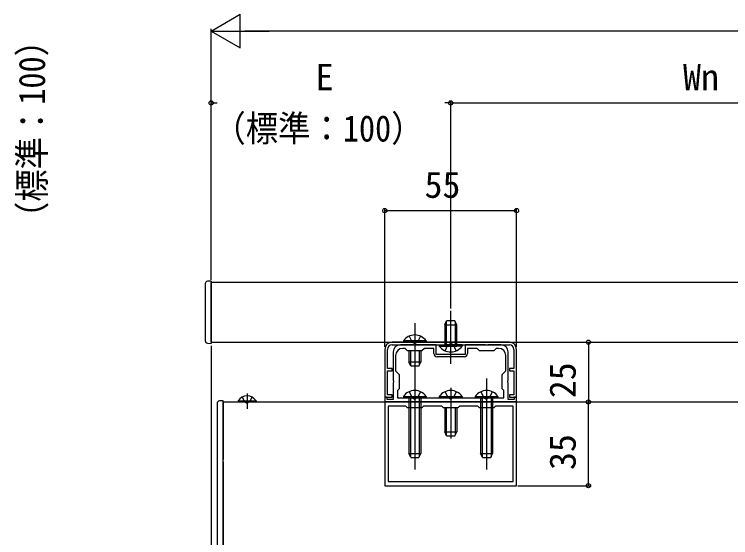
# Model space of a CAD drawing. Units: millimetres, scale not verified. Extents: x -875 to 875, y -1310 to 1300.
# Drawn here: x -114.7 to 184.4, y 48.3 to 267 of the extents above; entities that cross this region are included whole.
import ezdxf
from ezdxf.enums import TextEntityAlignment as Align

# ---------------------------------------------------------------- set-up
doc = ezdxf.new("R2010")
doc.units = ezdxf.units.MM
doc.header["$LTSCALE"] = 4
for name, color, linetype in [('0-3_YKK_11', 7, 'Continuous'), ('0-4_YKK_12', 2, 'Continuous'), ('0-5_YKK_13', 4, 'Continuous'), ('0-7_YKK_D', 6, 'Continuous')]:
    doc.layers.add(name, color=color, linetype=linetype)
doc.styles.add('ＭＳ ゴシック', font='')
doc.styles.get('ＭＳ ゴシック').set_extended_font_data('MS Gothic')

msp = doc.modelspace()

# ---------------------------------------------------------------- linework, layer by layer
at = {"layer": '0-3_YKK_11'}
for p, q in [((92, 130), (43, 130)), ((43, 128.9), (92, 128.9)), ((73.2, 123.9), (61.8, 123.9))]:
    msp.add_line(p, q, dxfattribs=at)
for points in [[(88.5, 128.9), (82.958, 128.9), (82.775, 128.78), (82.225, 128.78), (82.042, 128.9), (73.5, 128.9), (73.5, 124.9), (61.5, 124.9), (61.5, 128.9), (52.958, 128.9), (52.775, 128.78), (52.225, 128.78), (52.042, 128.9), (46.5, 128.9)], [(40, 127), (40, 107), (43, 107), (43, 108), (41.1, 108), (41.1, 118.001), (43, 118.001), (43, 119.001), (41.1, 119.001), (41.1, 127)], [(40, 105), (95, 105), (95, 107), (94, 107), (94, 106), (91.5, 106), (91.5, 113.042), (91.38, 113.225), (91.38, 113.775), (91.5, 113.958), (91.5, 125.9)], [(43.5, 125.9), (43.5, 113.958), (43.62, 113.775), (43.62, 113.225), (43.5, 113.042), (43.5, 106), (41, 106), (41, 107), (40, 107), (40, 105)], [(60.5, 125.2), (60.5, 127.4), (56.5, 127.4), (55.5, 126.4), (49.5, 126.4), (48.5, 127.4), (47.5, 127.4)], [(87.5, 127.4), (86.5, 127.4), (85.5, 126.4), (79.5, 126.4), (78.5, 127.4), (74.5, 127.4), (74.5, 125.2)], [(93.9, 127), (93.9, 119.001), (92, 119.001), (92, 118.001), (93.9, 118.001), (93.9, 108), (92, 108), (92, 107), (95, 107), (95, 127)], [(44.5, 124.4), (44.5, 118), (46, 116.5), (46, 110.5), (45.3, 109.8), (45.3, 106.8)], [(45.3, 106.8), (89.7, 106.8), (89.7, 109.8), (89, 110.5), (89, 116.5), (90.5, 118), (90.5, 124.4)]]:
    msp.add_lwpolyline(points, dxfattribs=at)
for points in [[(40, 70), (95, 70), (95, 105), (40, 105)], [(41.4, 71.8), (93.6, 71.8), (93.6, 103.2), (86.2, 103.2), (85.5, 102.5), (79.5, 102.5), (78.8, 103.2), (71.2, 103.2), (70.5, 102.5), (64.5, 102.5), (63.8, 103.2), (56.2, 103.2), (55.5, 102.5), (49.5, 102.5), (48.8, 103.2), (41.4, 103.2)]]:
    msp.add_lwpolyline(points, close=True, dxfattribs=at)
for centre, radius, start, end in [((43, 127), 3, 90.00001, 179.99999), ((43, 127), 1.9, 90.00037, 180.00035), ((46.5, 125.9), 3, 90.00001, 179.99999), ((88.5, 125.9), 3, 0.00001, 89.99999), ((92, 127), 3, 359.99999, 89.99997), ((92, 127), 1.9, 0.00037, 90.00035), ((47.5, 124.4), 3, 90.00001, 179.99999), ((87.5, 124.4), 3, 0.00001, 89.99999), ((61.8, 125.2), 1.3, 180.00001, 269.99999), ((73.2, 125.2), 1.3, 270.00001, 359.99999)]:
    msp.add_arc(centre, radius, start, end, dxfattribs=at)
at = {"layer": '0-4_YKK_12'}
for p, q in [((-32.5, 155), (827.5, 155)), ((-32.5, 130), (-32.5, 155)), ((-32.5, 130), (827.5, 130)), ((-27.5, 105), (822.5, 105)), ((-27.5, 5), (-27.5, 105))]:
    msp.add_line(p, q, dxfattribs=at)
at = {"layer": '0-5_YKK_13'}
for p, q in [((-35, 154.421), (-35, 130.581)), ((-32.5, 155.501), (-34.052, 155.419)), ((-32.5, 155.501), (-32.5, 154.502)), ((-32.5, 154.502), (-32.5, 130.499)), ((67.501, 140.187), (67.501, 143.075)), ((52.5, 138), (52.5, 115)), ((65.001, 137.2), (65.801, 138.9)), ((65.655, 138.59), (65.655, 128.9)), ((69.201, 138.9), (65.801, 138.9)), ((67.501, 120.9), (67.501, 140.187)), ((70.001, 137.2), (69.201, 138.9)), ((69.346, 138.59), (69.346, 128.9)), ((65.001, 137.2), (65.001, 128.9)), ((65.001, 137.2), (70.001, 137.2)), ((-34.052, 129.582), (-32.5, 129.501)), ((-32.5, 130.499), (-32.5, 129.501)), ((57.25, 130), (47.75, 130)), ((57.25, 130.509), (57.25, 130)), ((62.751, 128.9), (62.751, 128.391)), ((72.251, 128.9), (65.001, 128.9)), ((72.251, 128.9), (72.251, 128.391)), ((50, 126.4), (50, 121.7)), ((50.654, 126.4), (50.654, 120.31)), ((54.346, 126.4), (54.346, 120.31)), ((62.751, 128.391), (70.001, 128.391)), ((72.251, 128.391), (65.001, 128.391)), ((50.8, 120), (50, 121.7)), ((54.2, 120), (50.8, 120)), ((54.2, 120), (55, 121.7)), ((52.5, 114.8), (52.5, 76.8)), ((82.5, 114.8), (82.5, 76.8)), ((67.5, 110.961), (67.5, 89.8)), ((-17.5, 108.515), (-17.5, 102.158)), ((-27.5, 105.001), (-27.5, 80.999)), ((-21.25, 105.509), (-21.25, 105)), ((-21.25, 105), (-13.75, 105)), ((47.75, 107.309), (47.75, 106.8)), ((47.75, 106.8), (57.25, 106.8)), ((50.654, 106.8), (50.654, 82.11)), ((54.346, 106.8), (54.346, 82.11)), ((55, 106.8), (55, 83.5)), ((62.75, 107.309), (62.75, 106.8)), ((62.75, 106.8), (72.25, 106.8)), ((77.75, 107.309), (77.75, 106.8)), ((77.75, 106.8), (87.25, 106.8)), ((80.654, 106.8), (80.654, 82.11)), ((84.346, 106.8), (84.346, 82.11)), ((85, 106.8), (85, 83.5)), ((-30, 104.42), (-30, 5.58)), ((65.654, 102.5), (65.654, 91.11)), ((69.346, 102.5), (69.346, 91.11)), ((70, 102.5), (70, 92.5)), ((65.8, 90.8), (65, 92.5)), ((65.8, 90.8), (69.2, 90.8)), ((69.2, 90.8), (70, 92.5)), ((50.8, 81.8), (50, 83.5)), ((50.8, 81.8), (54.2, 81.8)), ((54.2, 81.8), (55, 83.5)), ((80.8, 81.8), (80, 83.5)), ((80.8, 81.8), (84.2, 81.8)), ((84.2, 81.8), (85, 83.5)), ((-27.5, 80.001), (-27.5, 4.999))]:
    msp.add_line(p, q, dxfattribs=at)
for points in [[(62.751, 128.9), (70.001, 128.9), (70.001, 137.2)], [(50.15, 132.5), (51.355, 130.03), (52.5, 129.421)], [(54.85, 132.5), (53.645, 130.03), (52.5, 129.421)], [(57.25, 130.509), (47.75, 130.509), (47.75, 130)], [(65.151, 126.4), (66.356, 128.87), (67.501, 129.479)], [(69.851, 126.4), (68.646, 128.87), (67.501, 129.479)], [(55, 126.4), (55, 121.7), (50, 121.7)], [(50.15, 109.3), (51.355, 106.83), (52.5, 106.221)], [(54.85, 109.3), (53.645, 106.83), (52.5, 106.221)], [(65.15, 109.3), (66.355, 106.83), (67.5, 106.221)], [(69.85, 109.3), (68.645, 106.83), (67.5, 106.221)], [(80.15, 109.3), (81.355, 106.83), (82.5, 106.221)], [(84.85, 109.3), (83.645, 106.83), (82.5, 106.221)], [(-27.5, 105.001), (-27.5, 105.5), (-29.052, 105.419)], [(-21.25, 105.509), (-13.75, 105.509), (-13.75, 105)], [(-19.55, 107.009), (-18.645, 105.154), (-17.5, 104.545)], [(-15.45, 107.009), (-16.355, 105.154), (-17.5, 104.545)], [(47.75, 107.309), (57.25, 107.309), (57.25, 106.8)], [(50, 106.8), (50, 83.5), (55, 83.5)], [(62.75, 107.309), (72.25, 107.309), (72.25, 106.8)], [(77.75, 107.309), (87.25, 107.309), (87.25, 106.8)], [(80, 106.8), (80, 83.5), (85, 83.5)], [(65, 102.5), (65, 92.5), (70, 92.5)]]:
    msp.add_lwpolyline(points, dxfattribs=at)
for centre, radius, start, end in [((-34, 154.421), 1, 93, 180), ((52.5, 127.226), 5.774, 34.65097, 145.34903), ((-34, 130.581), 1, 180, 267), ((67.501, 131.674), 5.774, 214.65097, 325.34903), ((52.5, 104.026), 5.774, 34.65097, 145.34903), ((67.5, 104.026), 5.774, 34.65097, 145.34903), ((82.5, 104.026), 5.774, 34.65097, 145.34903), ((-29, 104.42), 1, 93, 180), ((-17.5, 102.973), 4.527, 34.06671, 145.93329)]:
    msp.add_arc(centre, radius, start, end, dxfattribs=at)
at = {"layer": '0-7_YKK_D'}
for p, q in [((-32.5, 260), (-20.376, 267)), ((-20.376, 253), (-20.376, 267)), ((-32.5, 156.001), (-32.5, 261)), ((-32.5, 260), (-20.376, 253)), ((-32.5, 260), (-8.251, 260)), ((813.5, 260), (-18.5, 260)), ((-32.5, 156.001), (-32.5, 231)), ((67.501, 144.075), (67.501, 231)), ((67.501, 144.075), (67.501, 231)), ((-32.5, 230), (-30.024, 230)), ((67.501, 230), (65.024, 230)), ((67.501, 230), (287.5, 230)), ((40, 128), (40, 186)), ((95, 128), (95, 186)), ((40, 185), (95, 185)), ((93, 130), (126, 130)), ((125, 130), (125, 105)), ((-32.5, 128.501), (-32.5, -164.421)), ((95.7, 105), (126, 105)), ((95.7, 105), (126, 105)), ((125, 70), (125, 105)), ((95.5, 70), (126, 70))]:
    msp.add_line(p, q, dxfattribs=at)
for centre in [(-32.5, 230), (67.501, 230), (67.501, 230), (40, 185), (95, 185), (125, 130), (125, 105), (125, 105), (125, 70)]:
    msp.add_circle(centre, 0.875, dxfattribs=at)

# ---------------------------------------------------------------- texts
at = {"layer": '0-7_YKK_D', "style": 'ＭＳ ゴシック', "width": 0.9}
msp.add_text('（標準：100）', height=11, rotation=90, dxfattribs=at).set_placement((-98.528, 175.207), align=Align.BOTTOM_LEFT)
at = {"layer": '0-7_YKK_D', "style": 'ＭＳ ゴシック'}
for s, p in [('E', (11.151, 232)), ('Wn', (164.503, 232)), ('55', (56.591, 187))]:
    msp.add_text(s, height=11, dxfattribs=at).set_placement(p, align=Align.BOTTOM_LEFT)
at = {"layer": '0-7_YKK_D', "style": 'ＭＳ ゴシック', "width": 0.9}
msp.add_text('（標準：100）', height=11, dxfattribs=at).set_placement((-31.552, 210.528), align=Align.BOTTOM_LEFT)
at = {"layer": '0-7_YKK_D', "style": 'ＭＳ ゴシック'}
for s, p in [('25', (123, 106.591)), ('35', (123, 76.591))]:
    msp.add_text(s, height=11, rotation=90, dxfattribs=at).set_placement(p, align=Align.BOTTOM_LEFT)

doc.saveas('drawing.dxf')
